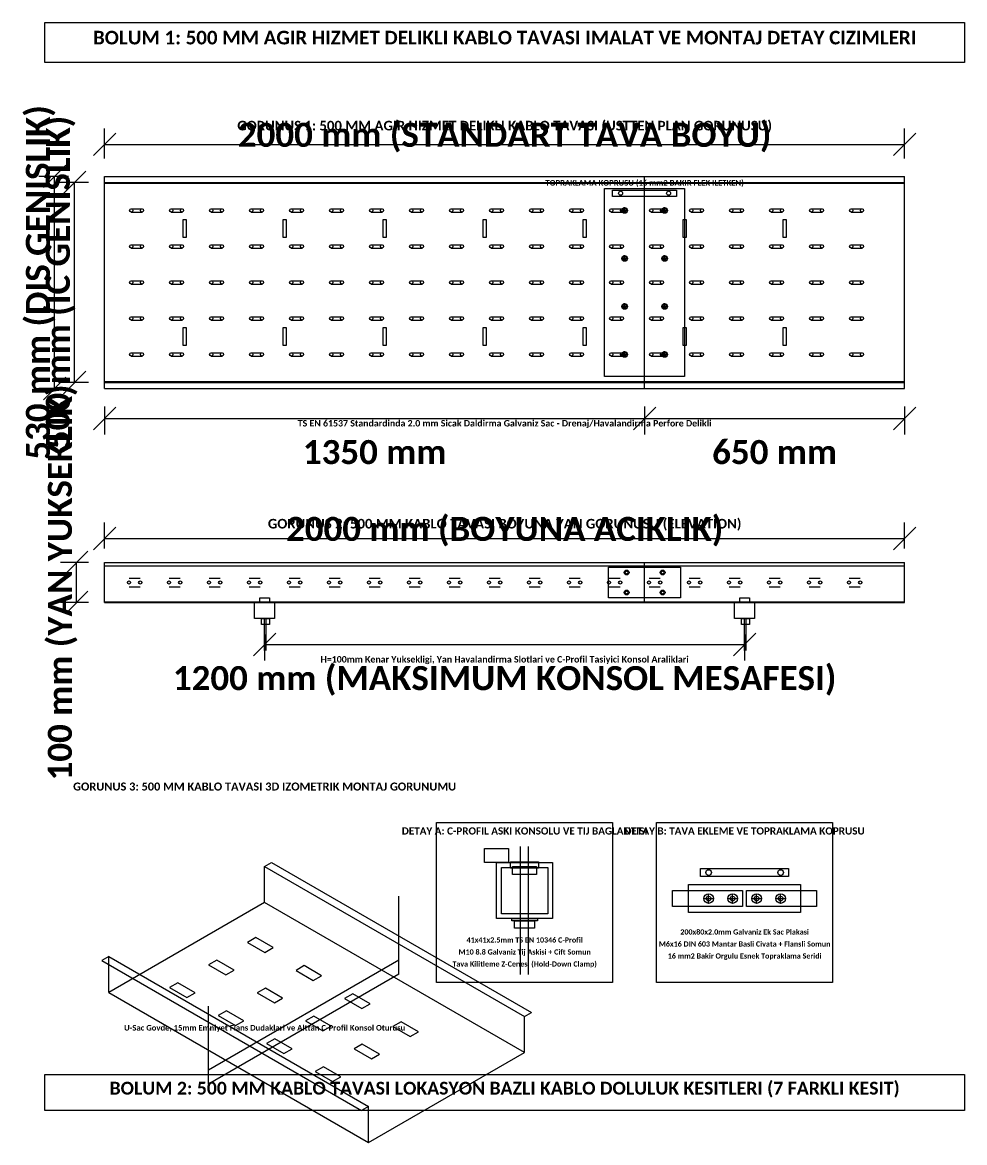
# Model space of a CAD drawing. Header units: metres. Extents: x -1.21 to 1.28, y -0.6 to 4.8.
# Drawn here: x -1.206 to 1.15, y 2 to 4.8 of the extents above; entities that cross this region are included whole.
import ezdxf
from ezdxf.enums import TextEntityAlignment as Align

# ---------------------------------------------------------------- set-up
doc = ezdxf.new("R2010")
doc.units = ezdxf.units.M
for name, color, linetype in [('KBL_ETIKET_BAG', 7, 'CONTINUOUS'), ('METIN_BILGI', 7, 'CONTINUOUS'), ('OLCULER', 1, 'CONTINUOUS'), ('TAVA_ASKI_KONSOL', 7, 'CONTINUOUS'), ('TAVA_DETAY_DELIK', 7, 'CONTINUOUS'), ('TAVA_KONSOL', 7, 'CONTINUOUS'), ('TAVA_PROFILI', 7, 'CONTINUOUS')]:
    doc.layers.add(name, color=color, linetype=linetype)
doc.styles.get("Standard").update_dxf_attribs({"font": 'calibrib.ttf'})

msp = doc.modelspace()

# ---------------------------------------------------------------- linework, layer by layer
at = {"layer": 'KBL_ETIKET_BAG'}
for points in [[(0.27, 4.365), (0.27, 4.381), (0.43, 4.381), (0.43, 4.365)], [(0.49, 2.665), (0.49, 2.685), (0.71, 2.685), (0.71, 2.665)]]:
    msp.add_lwpolyline(points, close=True, dxfattribs=at)
for centre, radius in [((0.29, 4.373), 0.005), ((0.41, 4.373), 0.005), ((0.51, 2.675), 0.007), ((0.69, 2.675), 0.007)]:
    msp.add_circle(centre, radius, dxfattribs=at)
at = {"layer": 'METIN_BILGI'}
for points in [[(-1.15, 4.7), (-1.15, 4.8), (1.15, 4.8), (1.15, 4.7)], [(-0.17, 2.4), (-0.17, 2.8), (0.27, 2.8), (0.27, 2.4)], [(0.38, 2.4), (0.38, 2.8), (0.82, 2.8), (0.82, 2.4)], [(-1.15, 2.08), (-1.15, 2.17), (1.15, 2.17), (1.15, 2.08)]]:
    msp.add_lwpolyline(points, close=True, dxfattribs=at)
at = {"layer": 'OLCULER'}
for p, q in [((-1.028, 4.467), (-0.972, 4.523)), ((-1, 4.46), (-1, 4.535)), ((0.972, 4.467), (1.028, 4.523)), ((1, 4.46), (1, 4.535)), ((-1, 4.495), (1, 4.495)), ((-1.153, 4.387), (-1.097, 4.443)), ((-1.103, 4.372), (-1.047, 4.428)), ((-1.09, 4.415), (-1.165, 4.415)), ((-1.125, 3.885), (-1.125, 4.415)), ((-1.04, 4.4), (-1.115, 4.4)), ((-1.075, 3.9), (-1.075, 4.4)), ((-1.103, 3.872), (-1.047, 3.928)), ((-1.153, 3.857), (-1.097, 3.913)), ((-1.04, 3.9), (-1.115, 3.9)), ((-1.09, 3.885), (-1.165, 3.885)), ((-1.028, 3.782), (-0.972, 3.838)), ((-1, 3.84), (-1, 3.77)), ((0.322, 3.782), (0.378, 3.838)), ((0.322, 3.782), (0.378, 3.838)), ((0.35, 3.84), (0.35, 3.77)), ((0.35, 3.84), (0.35, 3.77)), ((0.972, 3.782), (1.028, 3.838)), ((1, 3.84), (1, 3.77)), ((-1, 3.81), (0.35, 3.81)), ((0.35, 3.81), (1, 3.81)), ((-1.028, 3.482), (-0.972, 3.538)), ((-1, 3.485), (-1, 3.55)), ((0.972, 3.482), (1.028, 3.538)), ((1, 3.485), (1, 3.55)), ((-1, 3.51), (1, 3.51)), ((-1.098, 3.422), (-1.042, 3.478)), ((-1.04, 3.45), (-1.11, 3.45)), ((-1.07, 3.35), (-1.07, 3.45)), ((-1.098, 3.322), (-1.042, 3.378)), ((-1.04, 3.35), (-1.11, 3.35)), ((-0.628, 3.217), (-0.572, 3.273)), ((-0.6, 3.27), (-0.6, 3.205)), ((0.572, 3.217), (0.628, 3.273)), ((0.6, 3.27), (0.6, 3.205)), ((-0.6, 3.245), (0.6, 3.245))]:
    msp.add_line(p, q, dxfattribs=at)
at = {"layer": 'TAVA_ASKI_KONSOL'}
for p, q in [((-0.6, 3.23), (-0.6, 3.31)), ((-0.596, 3.23), (-0.596, 3.31)), ((0.6, 3.23), (0.6, 3.31)), ((0.604, 3.23), (0.604, 3.31)), ((0.04, 2.42), (0.04, 2.74)), ((0.06, 2.42), (0.06, 2.74)), ((-0.26442, 2.45625), (-0.26442, 2.61625)), ((-0.26442, 2.45625), (-0.74073, 2.18125)), ((-0.26442, 2.42125), (-0.26442, 2.45625)), ((-0.26442, 2.42125), (-0.74073, 2.14625)), ((-0.74073, 2.18125), (-0.74073, 2.34125)), ((-0.74073, 2.14625), (-0.74073, 2.18125))]:
    msp.add_line(p, q, dxfattribs=at)
for points in [[(-0.612, 3.35), (-0.612, 3.362), (-0.588, 3.362), (-0.588, 3.35)], [(0.588, 3.35), (0.588, 3.362), (0.612, 3.362), (0.612, 3.35)], [(-0.625, 3.31), (-0.625, 3.35), (-0.575, 3.35), (-0.575, 3.31)], [(0.575, 3.31), (0.575, 3.35), (0.625, 3.35), (0.625, 3.31)], [(-0.608, 3.295), (-0.608, 3.31), (-0.588, 3.31), (-0.588, 3.295)], [(0.592, 3.295), (0.592, 3.31), (0.612, 3.31), (0.612, 3.295)], [(-0.02, 2.56), (-0.02, 2.7), (0.12, 2.7), (0.12, 2.56)], [(-0.008, 2.572), (-0.008, 2.688), (0.108, 2.688), (0.108, 2.572)], [(0.015, 2.686), (0.015, 2.702), (0.085, 2.702), (0.085, 2.686)], [(0.02, 2.67), (0.02, 2.69), (0.08, 2.69), (0.08, 2.67)], [(0.018, 2.554), (0.018, 2.56), (0.082, 2.56), (0.082, 2.554)], [(0.025, 2.536), (0.025, 2.554), (0.075, 2.554), (0.075, 2.536)]]:
    msp.add_lwpolyline(points, close=True, dxfattribs=at)
at = {"layer": 'TAVA_DETAY_DELIK'}
for p, q in [((-0.9335, 4.334), (-0.9065, 4.334)), ((-0.9335, 4.326), (-0.9065, 4.326)), ((-0.8335, 4.334), (-0.8065, 4.334)), ((-0.8335, 4.326), (-0.8065, 4.326)), ((-0.7335, 4.334), (-0.7065, 4.334)), ((-0.7335, 4.326), (-0.7065, 4.326)), ((-0.6335, 4.334), (-0.6065, 4.334)), ((-0.6335, 4.326), (-0.6065, 4.326)), ((-0.5335, 4.334), (-0.5065, 4.334)), ((-0.5335, 4.326), (-0.5065, 4.326)), ((-0.4335, 4.334), (-0.4065, 4.334)), ((-0.4335, 4.326), (-0.4065, 4.326)), ((-0.3335, 4.334), (-0.3065, 4.334)), ((-0.3335, 4.326), (-0.3065, 4.326)), ((-0.2335, 4.334), (-0.2065, 4.334)), ((-0.2335, 4.326), (-0.2065, 4.326)), ((-0.1335, 4.334), (-0.1065, 4.334)), ((-0.1335, 4.326), (-0.1065, 4.326)), ((-0.0335, 4.334), (-0.0065, 4.334)), ((-0.0335, 4.326), (-0.0065, 4.326)), ((0.0665, 4.334), (0.0935, 4.334)), ((0.0665, 4.326), (0.0935, 4.326)), ((0.1665, 4.334), (0.1935, 4.334)), ((0.1665, 4.326), (0.1935, 4.326)), ((0.2665, 4.334), (0.2935, 4.334)), ((0.2665, 4.326), (0.2935, 4.326)), ((0.3665, 4.334), (0.3935, 4.334)), ((0.3665, 4.326), (0.3935, 4.326)), ((0.4665, 4.334), (0.4935, 4.334)), ((0.4665, 4.326), (0.4935, 4.326)), ((0.5665, 4.334), (0.5935, 4.334)), ((0.5665, 4.326), (0.5935, 4.326)), ((0.6665, 4.334), (0.6935, 4.334)), ((0.6665, 4.326), (0.6935, 4.326)), ((0.7665, 4.334), (0.7935, 4.334)), ((0.7665, 4.326), (0.7935, 4.326)), ((0.8665, 4.334), (0.8935, 4.334)), ((0.8665, 4.326), (0.8935, 4.326)), ((-0.9335, 4.244), (-0.9065, 4.244)), ((-0.9335, 4.236), (-0.9065, 4.236)), ((-0.8335, 4.244), (-0.8065, 4.244)), ((-0.8335, 4.236), (-0.8065, 4.236)), ((-0.7335, 4.244), (-0.7065, 4.244)), ((-0.7335, 4.236), (-0.7065, 4.236)), ((-0.6335, 4.244), (-0.6065, 4.244)), ((-0.6335, 4.236), (-0.6065, 4.236)), ((-0.5335, 4.244), (-0.5065, 4.244)), ((-0.5335, 4.236), (-0.5065, 4.236)), ((-0.4335, 4.244), (-0.4065, 4.244)), ((-0.4335, 4.236), (-0.4065, 4.236)), ((-0.3335, 4.244), (-0.3065, 4.244)), ((-0.3335, 4.236), (-0.3065, 4.236)), ((-0.2335, 4.244), (-0.2065, 4.244)), ((-0.2335, 4.236), (-0.2065, 4.236)), ((-0.1335, 4.244), (-0.1065, 4.244)), ((-0.1335, 4.236), (-0.1065, 4.236)), ((-0.0335, 4.244), (-0.0065, 4.244)), ((-0.0335, 4.236), (-0.0065, 4.236)), ((0.0665, 4.244), (0.0935, 4.244)), ((0.0665, 4.236), (0.0935, 4.236)), ((0.1665, 4.244), (0.1935, 4.244)), ((0.1665, 4.236), (0.1935, 4.236)), ((0.2665, 4.244), (0.2935, 4.244)), ((0.2665, 4.236), (0.2935, 4.236)), ((0.3665, 4.244), (0.3935, 4.244)), ((0.3665, 4.236), (0.3935, 4.236)), ((0.4665, 4.244), (0.4935, 4.244)), ((0.4665, 4.236), (0.4935, 4.236)), ((0.5665, 4.244), (0.5935, 4.244)), ((0.5665, 4.236), (0.5935, 4.236)), ((0.6665, 4.244), (0.6935, 4.244)), ((0.6665, 4.236), (0.6935, 4.236)), ((0.7665, 4.244), (0.7935, 4.244)), ((0.7665, 4.236), (0.7935, 4.236)), ((0.8665, 4.244), (0.8935, 4.244)), ((0.8665, 4.236), (0.8935, 4.236)), ((-0.9335, 4.154), (-0.9065, 4.154)), ((-0.9335, 4.146), (-0.9065, 4.146)), ((-0.8335, 4.154), (-0.8065, 4.154)), ((-0.8335, 4.146), (-0.8065, 4.146)), ((-0.7335, 4.154), (-0.7065, 4.154)), ((-0.7335, 4.146), (-0.7065, 4.146)), ((-0.6335, 4.154), (-0.6065, 4.154)), ((-0.6335, 4.146), (-0.6065, 4.146)), ((-0.5335, 4.154), (-0.5065, 4.154)), ((-0.5335, 4.146), (-0.5065, 4.146)), ((-0.4335, 4.154), (-0.4065, 4.154)), ((-0.4335, 4.146), (-0.4065, 4.146)), ((-0.3335, 4.154), (-0.3065, 4.154)), ((-0.3335, 4.146), (-0.3065, 4.146)), ((-0.2335, 4.154), (-0.2065, 4.154)), ((-0.2335, 4.146), (-0.2065, 4.146)), ((-0.1335, 4.154), (-0.1065, 4.154)), ((-0.1335, 4.146), (-0.1065, 4.146)), ((-0.0335, 4.154), (-0.0065, 4.154)), ((-0.0335, 4.146), (-0.0065, 4.146)), ((0.0665, 4.154), (0.0935, 4.154)), ((0.0665, 4.146), (0.0935, 4.146)), ((0.1665, 4.154), (0.1935, 4.154)), ((0.1665, 4.146), (0.1935, 4.146)), ((0.2665, 4.154), (0.2935, 4.154)), ((0.2665, 4.146), (0.2935, 4.146)), ((0.3665, 4.154), (0.3935, 4.154)), ((0.3665, 4.146), (0.3935, 4.146)), ((0.4665, 4.154), (0.4935, 4.154)), ((0.4665, 4.146), (0.4935, 4.146)), ((0.5665, 4.154), (0.5935, 4.154)), ((0.5665, 4.146), (0.5935, 4.146)), ((0.6665, 4.154), (0.6935, 4.154)), ((0.6665, 4.146), (0.6935, 4.146)), ((0.7665, 4.154), (0.7935, 4.154)), ((0.7665, 4.146), (0.7935, 4.146)), ((0.8665, 4.154), (0.8935, 4.154)), ((0.8665, 4.146), (0.8935, 4.146)), ((-0.9335, 4.064), (-0.9065, 4.064)), ((-0.8335, 4.064), (-0.8065, 4.064)), ((-0.7335, 4.064), (-0.7065, 4.064)), ((-0.6335, 4.064), (-0.6065, 4.064)), ((-0.5335, 4.064), (-0.5065, 4.064)), ((-0.4335, 4.064), (-0.4065, 4.064)), ((-0.3335, 4.064), (-0.3065, 4.064)), ((-0.2335, 4.064), (-0.2065, 4.064)), ((-0.1335, 4.064), (-0.1065, 4.064)), ((-0.0335, 4.064), (-0.0065, 4.064)), ((0.0665, 4.064), (0.0935, 4.064)), ((0.1665, 4.064), (0.1935, 4.064)), ((0.2665, 4.064), (0.2935, 4.064)), ((0.3665, 4.064), (0.3935, 4.064)), ((0.4665, 4.064), (0.4935, 4.064)), ((0.5665, 4.064), (0.5935, 4.064)), ((0.6665, 4.064), (0.6935, 4.064)), ((0.7665, 4.064), (0.7935, 4.064)), ((0.8665, 4.064), (0.8935, 4.064)), ((-0.9335, 4.056), (-0.9065, 4.056)), ((-0.8335, 4.056), (-0.8065, 4.056)), ((-0.7335, 4.056), (-0.7065, 4.056)), ((-0.6335, 4.056), (-0.6065, 4.056)), ((-0.5335, 4.056), (-0.5065, 4.056)), ((-0.4335, 4.056), (-0.4065, 4.056)), ((-0.3335, 4.056), (-0.3065, 4.056)), ((-0.2335, 4.056), (-0.2065, 4.056)), ((-0.1335, 4.056), (-0.1065, 4.056)), ((-0.0335, 4.056), (-0.0065, 4.056)), ((0.0665, 4.056), (0.0935, 4.056)), ((0.1665, 4.056), (0.1935, 4.056)), ((0.2665, 4.056), (0.2935, 4.056)), ((0.3665, 4.056), (0.3935, 4.056)), ((0.4665, 4.056), (0.4935, 4.056)), ((0.5665, 4.056), (0.5935, 4.056)), ((0.6665, 4.056), (0.6935, 4.056)), ((0.7665, 4.056), (0.7935, 4.056)), ((0.8665, 4.056), (0.8935, 4.056)), ((-0.9335, 3.974), (-0.9065, 3.974)), ((-0.9335, 3.966), (-0.9065, 3.966)), ((-0.8335, 3.974), (-0.8065, 3.974)), ((-0.8335, 3.966), (-0.8065, 3.966)), ((-0.7335, 3.974), (-0.7065, 3.974)), ((-0.7335, 3.966), (-0.7065, 3.966)), ((-0.6335, 3.974), (-0.6065, 3.974)), ((-0.6335, 3.966), (-0.6065, 3.966)), ((-0.5335, 3.974), (-0.5065, 3.974)), ((-0.5335, 3.966), (-0.5065, 3.966)), ((-0.4335, 3.974), (-0.4065, 3.974)), ((-0.4335, 3.966), (-0.4065, 3.966)), ((-0.3335, 3.974), (-0.3065, 3.974)), ((-0.3335, 3.966), (-0.3065, 3.966)), ((-0.2335, 3.974), (-0.2065, 3.974)), ((-0.2335, 3.966), (-0.2065, 3.966)), ((-0.1335, 3.974), (-0.1065, 3.974)), ((-0.1335, 3.966), (-0.1065, 3.966)), ((-0.0335, 3.974), (-0.0065, 3.974)), ((-0.0335, 3.966), (-0.0065, 3.966)), ((0.0665, 3.974), (0.0935, 3.974)), ((0.0665, 3.966), (0.0935, 3.966)), ((0.1665, 3.974), (0.1935, 3.974)), ((0.1665, 3.966), (0.1935, 3.966)), ((0.2665, 3.974), (0.2935, 3.974)), ((0.2665, 3.966), (0.2935, 3.966)), ((0.3665, 3.974), (0.3935, 3.974)), ((0.3665, 3.966), (0.3935, 3.966)), ((0.4665, 3.974), (0.4935, 3.974)), ((0.4665, 3.966), (0.4935, 3.966)), ((0.5665, 3.974), (0.5935, 3.974)), ((0.5665, 3.966), (0.5935, 3.966)), ((0.6665, 3.974), (0.6935, 3.974)), ((0.6665, 3.966), (0.6935, 3.966)), ((0.7665, 3.974), (0.7935, 3.974)), ((0.7665, 3.966), (0.7935, 3.966)), ((0.8665, 3.974), (0.8935, 3.974)), ((0.8665, 3.966), (0.8935, 3.966)), ((-0.939, 3.411), (-0.911, 3.411)), ((-0.939, 3.389), (-0.911, 3.389)), ((-0.839, 3.411), (-0.811, 3.411)), ((-0.839, 3.389), (-0.811, 3.389)), ((-0.739, 3.411), (-0.711, 3.411)), ((-0.739, 3.389), (-0.711, 3.389)), ((-0.639, 3.411), (-0.611, 3.411)), ((-0.639, 3.389), (-0.611, 3.389)), ((-0.539, 3.411), (-0.511, 3.411)), ((-0.539, 3.389), (-0.511, 3.389)), ((-0.439, 3.411), (-0.411, 3.411)), ((-0.439, 3.389), (-0.411, 3.389)), ((-0.339, 3.411), (-0.311, 3.411)), ((-0.339, 3.389), (-0.311, 3.389)), ((-0.239, 3.411), (-0.211, 3.411)), ((-0.239, 3.389), (-0.211, 3.389)), ((-0.139, 3.411), (-0.111, 3.411)), ((-0.139, 3.389), (-0.111, 3.389)), ((-0.039, 3.411), (-0.011, 3.411)), ((-0.039, 3.389), (-0.011, 3.389)), ((0.061, 3.411), (0.089, 3.411)), ((0.061, 3.389), (0.089, 3.389)), ((0.161, 3.411), (0.189, 3.411)), ((0.161, 3.389), (0.189, 3.389)), ((0.261, 3.411), (0.289, 3.411)), ((0.261, 3.389), (0.289, 3.389)), ((0.361, 3.411), (0.389, 3.411)), ((0.361, 3.389), (0.389, 3.389)), ((0.461, 3.411), (0.489, 3.411)), ((0.461, 3.389), (0.489, 3.389)), ((0.561, 3.411), (0.589, 3.411)), ((0.561, 3.389), (0.589, 3.389)), ((0.661, 3.411), (0.689, 3.411)), ((0.661, 3.389), (0.689, 3.389)), ((0.761, 3.411), (0.789, 3.411)), ((0.761, 3.389), (0.789, 3.389)), ((0.861, 3.411), (0.889, 3.411)), ((0.861, 3.389), (0.889, 3.389)), ((-0.62208, 2.51225), (-0.64287, 2.50025)), ((-0.64287, 2.50025), (-0.59957, 2.47525)), ((-0.57878, 2.48725), (-0.62208, 2.51225)), ((-0.59957, 2.47525), (-0.57878, 2.48725)), ((-0.71951, 2.456), (-0.7403, 2.444)), ((-0.7403, 2.444), (-0.69699, 2.419)), ((-0.67621, 2.431), (-0.71951, 2.456)), ((-0.50084, 2.44225), (-0.52162, 2.43025)), ((-0.45754, 2.41725), (-0.50084, 2.44225)), ((-0.69699, 2.419), (-0.67621, 2.431)), ((-0.52162, 2.43025), (-0.47832, 2.40525)), ((-0.47832, 2.40525), (-0.45754, 2.41725)), ((-0.81694, 2.39975), (-0.83772, 2.38775)), ((-0.83772, 2.38775), (-0.79442, 2.36275)), ((-0.77364, 2.37475), (-0.81694, 2.39975)), ((-0.59827, 2.386), (-0.61905, 2.374)), ((-0.55497, 2.361), (-0.59827, 2.386)), ((-0.79442, 2.36275), (-0.77364, 2.37475)), ((-0.61905, 2.374), (-0.57575, 2.349)), ((-0.57575, 2.349), (-0.55497, 2.361)), ((-0.3796, 2.37225), (-0.40038, 2.36025)), ((-0.40038, 2.36025), (-0.35708, 2.33525)), ((-0.3363, 2.34725), (-0.3796, 2.37225)), ((-0.6957, 2.32975), (-0.71648, 2.31775)), ((-0.65239, 2.30475), (-0.6957, 2.32975)), ((-0.35708, 2.33525), (-0.3363, 2.34725)), ((-0.71648, 2.31775), (-0.67318, 2.29275)), ((-0.67318, 2.29275), (-0.65239, 2.30475)), ((-0.47702, 2.316), (-0.49781, 2.304)), ((-0.49781, 2.304), (-0.45451, 2.279)), ((-0.43372, 2.291), (-0.47702, 2.316)), ((-0.25835, 2.30225), (-0.27914, 2.29025)), ((-0.21505, 2.27725), (-0.25835, 2.30225)), ((-0.45451, 2.279), (-0.43372, 2.291)), ((-0.27914, 2.29025), (-0.23584, 2.26525)), ((-0.23584, 2.26525), (-0.21505, 2.27725)), ((-0.57445, 2.25975), (-0.59524, 2.24775)), ((-0.59524, 2.24775), (-0.55194, 2.22275)), ((-0.53115, 2.23475), (-0.57445, 2.25975)), ((-0.35578, 2.246), (-0.37657, 2.234)), ((-0.31248, 2.221), (-0.35578, 2.246)), ((-0.55194, 2.22275), (-0.53115, 2.23475)), ((-0.37657, 2.234), (-0.33326, 2.209)), ((-0.33326, 2.209), (-0.31248, 2.221)), ((-0.45321, 2.18975), (-0.47399, 2.17775)), ((-0.40991, 2.16475), (-0.45321, 2.18975)), ((-0.47399, 2.17775), (-0.43069, 2.15275)), ((-0.43069, 2.15275), (-0.40991, 2.16475))]:
    msp.add_line(p, q, dxfattribs=at)
for points in [[(-0.804, 4.2625), (-0.804, 4.3075), (-0.796, 4.3075), (-0.796, 4.2625)], [(-0.554, 4.2625), (-0.554, 4.3075), (-0.546, 4.3075), (-0.546, 4.2625)], [(-0.304, 4.2625), (-0.304, 4.3075), (-0.296, 4.3075), (-0.296, 4.2625)], [(-0.054, 4.2625), (-0.054, 4.3075), (-0.046, 4.3075), (-0.046, 4.2625)], [(0.196, 4.2625), (0.196, 4.3075), (0.204, 4.3075), (0.204, 4.2625)], [(0.446, 4.2625), (0.446, 4.3075), (0.454, 4.3075), (0.454, 4.2625)], [(0.696, 4.2625), (0.696, 4.3075), (0.704, 4.3075), (0.704, 4.2625)], [(-0.804, 3.9925), (-0.804, 4.0375), (-0.796, 4.0375), (-0.796, 3.9925)], [(-0.554, 3.9925), (-0.554, 4.0375), (-0.546, 4.0375), (-0.546, 3.9925)], [(-0.304, 3.9925), (-0.304, 4.0375), (-0.296, 4.0375), (-0.296, 3.9925)], [(-0.054, 3.9925), (-0.054, 4.0375), (-0.046, 4.0375), (-0.046, 3.9925)], [(0.196, 3.9925), (0.196, 4.0375), (0.204, 4.0375), (0.204, 3.9925)], [(0.446, 3.9925), (0.446, 4.0375), (0.454, 4.0375), (0.454, 3.9925)], [(0.696, 3.9925), (0.696, 4.0375), (0.704, 4.0375), (0.704, 3.9925)]]:
    msp.add_lwpolyline(points, close=True, dxfattribs=at)
for centre in [(-0.9335, 4.33), (-0.9065, 4.33), (-0.8335, 4.33), (-0.8065, 4.33), (-0.7335, 4.33), (-0.7065, 4.33), (-0.6335, 4.33), (-0.6065, 4.33), (-0.5335, 4.33), (-0.5065, 4.33), (-0.4335, 4.33), (-0.4065, 4.33), (-0.3335, 4.33), (-0.3065, 4.33), (-0.2335, 4.33), (-0.2065, 4.33), (-0.1335, 4.33), (-0.1065, 4.33), (-0.0335, 4.33), (-0.0065, 4.33), (0.0665, 4.33), (0.0935, 4.33), (0.1665, 4.33), (0.1935, 4.33), (0.2665, 4.33), (0.2935, 4.33), (0.3665, 4.33), (0.3935, 4.33), (0.4665, 4.33), (0.4935, 4.33), (0.5665, 4.33), (0.5935, 4.33), (0.6665, 4.33), (0.6935, 4.33), (0.7665, 4.33), (0.7935, 4.33), (0.8665, 4.33), (0.8935, 4.33), (-0.9335, 4.24), (-0.9065, 4.24), (-0.8335, 4.24), (-0.8065, 4.24), (-0.7335, 4.24), (-0.7065, 4.24), (-0.6335, 4.24), (-0.6065, 4.24), (-0.5335, 4.24), (-0.5065, 4.24), (-0.4335, 4.24), (-0.4065, 4.24), (-0.3335, 4.24), (-0.3065, 4.24), (-0.2335, 4.24), (-0.2065, 4.24), (-0.1335, 4.24), (-0.1065, 4.24), (-0.0335, 4.24), (-0.0065, 4.24), (0.0665, 4.24), (0.0935, 4.24), (0.1665, 4.24), (0.1935, 4.24), (0.2665, 4.24), (0.2935, 4.24), (0.3665, 4.24), (0.3935, 4.24), (0.4665, 4.24), (0.4935, 4.24), (0.5665, 4.24), (0.5935, 4.24), (0.6665, 4.24), (0.6935, 4.24), (0.7665, 4.24), (0.7935, 4.24), (0.8665, 4.24), (0.8935, 4.24), (-0.9335, 4.15), (-0.9065, 4.15), (-0.8335, 4.15), (-0.8065, 4.15), (-0.7335, 4.15), (-0.7065, 4.15), (-0.6335, 4.15), (-0.6065, 4.15), (-0.5335, 4.15), (-0.5065, 4.15), (-0.4335, 4.15), (-0.4065, 4.15), (-0.3335, 4.15), (-0.3065, 4.15), (-0.2335, 4.15), (-0.2065, 4.15), (-0.1335, 4.15), (-0.1065, 4.15), (-0.0335, 4.15), (-0.0065, 4.15), (0.0665, 4.15), (0.0935, 4.15), (0.1665, 4.15), (0.1935, 4.15), (0.2665, 4.15), (0.2935, 4.15), (0.3665, 4.15), (0.3935, 4.15), (0.4665, 4.15), (0.4935, 4.15), (0.5665, 4.15), (0.5935, 4.15), (0.6665, 4.15), (0.6935, 4.15), (0.7665, 4.15), (0.7935, 4.15), (0.8665, 4.15), (0.8935, 4.15), (-0.9335, 4.06), (-0.9065, 4.06), (-0.8335, 4.06), (-0.8065, 4.06), (-0.7335, 4.06), (-0.7065, 4.06), (-0.6335, 4.06), (-0.6065, 4.06), (-0.5335, 4.06), (-0.5065, 4.06), (-0.4335, 4.06), (-0.4065, 4.06), (-0.3335, 4.06), (-0.3065, 4.06), (-0.2335, 4.06), (-0.2065, 4.06), (-0.1335, 4.06), (-0.1065, 4.06), (-0.0335, 4.06), (-0.0065, 4.06), (0.0665, 4.06), (0.0935, 4.06), (0.1665, 4.06), (0.1935, 4.06), (0.2665, 4.06), (0.2935, 4.06), (0.3665, 4.06), (0.3935, 4.06), (0.4665, 4.06), (0.4935, 4.06), (0.5665, 4.06), (0.5935, 4.06), (0.6665, 4.06), (0.6935, 4.06), (0.7665, 4.06), (0.7935, 4.06), (0.8665, 4.06), (0.8935, 4.06), (-0.9335, 3.97), (-0.9065, 3.97), (-0.8335, 3.97), (-0.8065, 3.97), (-0.7335, 3.97), (-0.7065, 3.97), (-0.6335, 3.97), (-0.6065, 3.97), (-0.5335, 3.97), (-0.5065, 3.97), (-0.4335, 3.97), (-0.4065, 3.97), (-0.3335, 3.97), (-0.3065, 3.97), (-0.2335, 3.97), (-0.2065, 3.97), (-0.1335, 3.97), (-0.1065, 3.97), (-0.0335, 3.97), (-0.0065, 3.97), (0.0665, 3.97), (0.0935, 3.97), (0.1665, 3.97), (0.1935, 3.97), (0.2665, 3.97), (0.2935, 3.97), (0.3665, 3.97), (0.3935, 3.97), (0.4665, 3.97), (0.4935, 3.97), (0.5665, 3.97), (0.5935, 3.97), (0.6665, 3.97), (0.6935, 3.97), (0.7665, 3.97), (0.7935, 3.97), (0.8665, 3.97), (0.8935, 3.97), (-0.939, 3.4), (-0.911, 3.4), (-0.839, 3.4), (-0.811, 3.4), (-0.739, 3.4), (-0.711, 3.4), (-0.639, 3.4), (-0.611, 3.4), (-0.539, 3.4), (-0.511, 3.4), (-0.439, 3.4), (-0.411, 3.4), (-0.339, 3.4), (-0.311, 3.4), (-0.239, 3.4), (-0.211, 3.4), (-0.139, 3.4), (-0.111, 3.4), (-0.039, 3.4), (-0.011, 3.4), (0.061, 3.4), (0.089, 3.4), (0.161, 3.4), (0.189, 3.4), (0.261, 3.4), (0.289, 3.4), (0.361, 3.4), (0.389, 3.4), (0.461, 3.4), (0.489, 3.4), (0.561, 3.4), (0.589, 3.4), (0.661, 3.4), (0.689, 3.4), (0.761, 3.4), (0.789, 3.4), (0.861, 3.4), (0.889, 3.4)]:
    msp.add_circle(centre, 0.004, dxfattribs=at)
at = {"layer": 'TAVA_KONSOL'}
for p, q in [((0.292, 4.33), (0.308, 4.33)), ((0.3, 4.322), (0.3, 4.338)), ((0.392, 4.33), (0.408, 4.33)), ((0.4, 4.322), (0.4, 4.338)), ((0.292, 4.21), (0.308, 4.21)), ((0.3, 4.202), (0.3, 4.218)), ((0.392, 4.21), (0.408, 4.21)), ((0.4, 4.202), (0.4, 4.218)), ((0.292, 4.09), (0.308, 4.09)), ((0.3, 4.082), (0.3, 4.098)), ((0.392, 4.09), (0.408, 4.09)), ((0.4, 4.082), (0.4, 4.098)), ((0.3, 3.962), (0.3, 3.978)), ((0.4, 3.962), (0.4, 3.978)), ((0.292, 3.97), (0.308, 3.97)), ((0.392, 3.97), (0.408, 3.97)), ((0.498, 2.61), (0.522, 2.61)), ((0.51, 2.598), (0.51, 2.622)), ((0.558, 2.61), (0.582, 2.61)), ((0.57, 2.598), (0.57, 2.622)), ((0.618, 2.61), (0.642, 2.61)), ((0.63, 2.598), (0.63, 2.622)), ((0.678, 2.61), (0.702, 2.61)), ((0.69, 2.598), (0.69, 2.622))]:
    msp.add_line(p, q, dxfattribs=at)
for points in [[(0.25, 3.915), (0.25, 4.385), (0.45, 4.385), (0.45, 3.915)], [(0.26, 3.362), (0.26, 3.438), (0.44, 3.438), (0.44, 3.362)], [(0.46, 2.575), (0.46, 2.645), (0.74, 2.645), (0.74, 2.575)]]:
    msp.add_lwpolyline(points, close=True, dxfattribs=at)
for centre, radius in [((0.3, 4.33), 0.007), ((0.3, 4.33), 0.0045), ((0.4, 4.33), 0.007), ((0.4, 4.33), 0.0045), ((0.3, 4.21), 0.007), ((0.3, 4.21), 0.0045), ((0.4, 4.21), 0.007), ((0.4, 4.21), 0.0045), ((0.3, 4.09), 0.007), ((0.3, 4.09), 0.0045), ((0.4, 4.09), 0.007), ((0.4, 4.09), 0.0045), ((0.3, 3.97), 0.007), ((0.4, 3.97), 0.007), ((0.3, 3.97), 0.0045), ((0.4, 3.97), 0.0045), ((0.305, 3.425), 0.006), ((0.305, 3.425), 0.0035), ((0.395, 3.425), 0.006), ((0.395, 3.425), 0.0035), ((0.305, 3.375), 0.006), ((0.305, 3.375), 0.0035), ((0.395, 3.375), 0.006), ((0.395, 3.375), 0.0035), ((0.51, 2.61), 0.012), ((0.51, 2.61), 0.006), ((0.57, 2.61), 0.012), ((0.57, 2.61), 0.006), ((0.63, 2.61), 0.012), ((0.63, 2.61), 0.006), ((0.69, 2.61), 0.012), ((0.69, 2.61), 0.006)]:
    msp.add_circle(centre, radius, dxfattribs=at)
at = {"layer": 'TAVA_PROFILI'}
for p, q in [((-1, 4.415), (1, 4.415)), ((-1, 3.885), (-1, 4.415)), ((-1, 4.4), (1, 4.4)), ((-1, 4.398), (1, 4.398)), ((0.35, 3.885), (0.35, 4.415)), ((1, 3.885), (1, 4.415)), ((-1, 3.902), (1, 3.902)), ((-1, 3.9), (1, 3.9)), ((-1, 3.885), (1, 3.885)), ((-1, 3.45), (1, 3.45)), ((-1, 3.35), (-1, 3.45)), ((0.35, 3.35), (0.35, 3.45)), ((1, 3.35), (1, 3.45)), ((-1, 3.442), (1, 3.442)), ((-1, 3.352), (1, 3.352)), ((-1, 3.35), (1, 3.35)), ((-0.05, 2.735), (-0.005, 2.735)), ((-0.6, 2.69), (-0.58268, 2.7)), ((-0.6, 2.6), (-0.6, 2.69)), ((-0.6, 2.69), (0.04952, 2.315)), ((-0.58268, 2.7), (0.06684, 2.325)), ((-0.6, 2.6), (-0.98971, 2.375)), ((0.04952, 2.225), (-0.6, 2.6)), ((-0.98971, 2.465), (-1.00703, 2.455)), ((-0.98971, 2.375), (-0.98971, 2.465)), ((-0.98971, 2.465), (-0.34019, 2.09)), ((-1.00703, 2.455), (-0.35751, 2.08)), ((-0.98971, 2.375), (-0.34019, 2)), ((0.04952, 2.315), (0.06684, 2.325)), ((0.04952, 2.225), (0.04952, 2.315)), ((-0.34019, 2), (0.04952, 2.225)), ((-0.34019, 2.09), (-0.35751, 2.08)), ((-0.34019, 2), (-0.34019, 2.09))]:
    msp.add_line(p, q, dxfattribs=at)
for points in [[(-0.05, 2.7), (-0.05, 2.735), (0.01, 2.735), (0.01, 2.7)], [(0.42, 2.59), (0.42, 2.63), (0.595, 2.63), (0.595, 2.59)], [(0.605, 2.59), (0.605, 2.63), (0.78, 2.63), (0.78, 2.59)]]:
    msp.add_lwpolyline(points, close=True, dxfattribs=at)

# ---------------------------------------------------------------- texts
at = {"layer": 'METIN_BILGI'}
for s, height, p in [('BOLUM 1: 500 MM AGIR HIZMET DELIKLI KABLO TAVASI IMALAT VE MONTAJ DETAY CIZIMLERI', 0.034, (0, 4.745)), ('GORUNUS 1: 500 MM AGIR HIZMET DELIKLI KABLO TAVASI (USTTEN PLAN GORUNUSU)', 0.024, (0, 4.53)), ('TOPRAKLAMA KOPRUSU (16 mm2 BAKIR FLEX ILETKEN)', 0.014, (0.35, 4.392)), ('TS EN 61537 Standardinda 2.0 mm Sicak Daldirma Galvaniz Sac - Drenaj/Havalandirma Perfore Delikli', 0.016, (0, 3.79)), ('GORUNUS 2: 500 MM KABLO TAVASI BOYUNA YAN GORUNUSU (ELEVATION)', 0.024, (0, 3.535)), ('H=100mm Kenar Yuksekligi, Yan Havalandirma Slotlari ve C-Profil Tasiyici Konsol Araliklari', 0.016, (0, 3.2)), ('GORUNUS 3: 500 MM KABLO TAVASI 3D IZOMETRIK MONTAJ GORUNUMU', 0.02, (-0.6, 2.88)), ('DETAY A: C-PROFIL ASKI KONSOLU VE TIJ BAGLANTISI', 0.018, (0.05, 2.77)), ('DETAY B: TAVA EKLEME VE TOPRAKLAMA KOPRUSU', 0.018, (0.6, 2.77)), ('200x80x2.0mm Galvaniz Ek Sac Plakasi', 0.013, (0.6, 2.52)), ('41x41x2.5mm TS EN 10346 C-Profil', 0.013, (0.05, 2.5)), ('M6x16 DIN 603 Mantar Basli Civata + Flansli Somun', 0.013, (0.6, 2.49)), ('M10 8.8 Galvaniz Tij Askisi + Cift Somun', 0.013, (0.05, 2.47)), ('16 mm2 Bakir Orgulu Esnek Topraklama Seridi', 0.013, (0.6, 2.46)), ('Tava Kilitleme Z-Cenesi (Hold-Down Clamp)', 0.013, (0.05, 2.44)), ('U-Sac Govde, 15mm Emniyet Flans Dudaklari ve Alttan C-Profil Konsol Oturusu', 0.014, (-0.6, 2.28)), ('BOLUM 2: 500 MM KABLO TAVASI LOKASYON BAZLI KABLO DOLULUK KESITLERI (7 FARKLI KESIT)', 0.032, (0, 2.12))]:
    msp.add_text(s, height=height, dxfattribs=at).set_placement(p, align=Align.CENTER)
at = {"layer": 'OLCULER'}
for s, p in [('530 mm (DIS GENISLIK)', (-1.167, 4.15)), ('500 mm (IC GENISLIK)', (-1.117, 4.15)), ('100 mm (YAN YUKSEKLIK)', (-1.112, 3.4))]:
    msp.add_text(s, height=0.06, rotation=90, dxfattribs=at).set_placement(p, align=Align.MIDDLE_CENTER)
for s, p in [('2000 mm (STANDART TAVA BOYU)', (0, 4.519)), ('1350 mm', (-0.325, 3.726)), ('650 mm', (0.675, 3.726)), ('2000 mm (BOYUNA ACIKLIK)', (0, 3.534)), ('1200 mm (MAKSIMUM KONSOL MESAFESI)', (0, 3.161))]:
    msp.add_text(s, height=0.06, dxfattribs=at).set_placement(p, align=Align.MIDDLE_CENTER)

doc.saveas('drawing.dxf')
